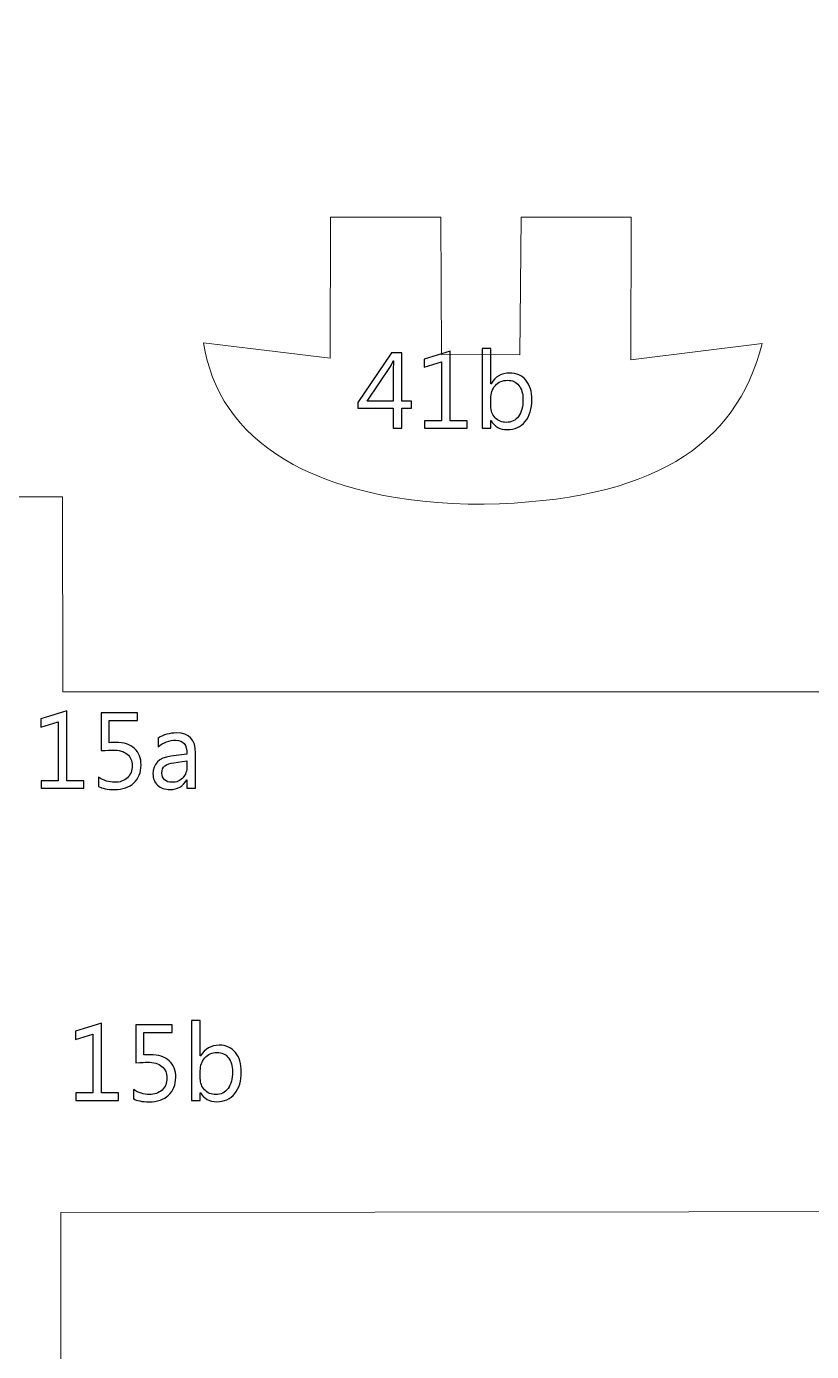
# Model space of a CAD drawing. Header units: centimetres. Extents: x -370 to 378, y -504 to 433.
# Drawn here: x 1.7 to 60.4, y 211 to 310 of the extents above; entities that cross this region are included whole.
import ezdxf

# ---------------------------------------------------------------- set-up
doc = ezdxf.new("R2010")
doc.units = ezdxf.units.CM
doc.header["$MEASUREMENT"] = 0
doc.layers.add('Camada 1', color=7, linetype='Continuous')
doc.layers.add('Camada 2', color=20, linetype='Continuous')

msp = doc.modelspace()

# ---------------------------------------------------------------- linework, layer by layer
at = {"layer": 'Camada 1', "lineweight": 9}
for points, knots in [([(216.721, 265.254), (216.721, 265.254), (230.116, 265.318), (230.116, 265.318), (230.116, 265.318), (230.116, 265.318), (230.103, 244.768), (230.103, 244.768), (230.103, 244.768), (230.103, 244.768), (236.36, 244.767), (236.36, 244.767), (236.36, 244.767), (236.36, 244.767), (236.371, 265.182), (236.371, 265.182), (236.371, 265.182), (236.371, 265.182), (256.209, 265.182), (256.209, 265.182), (256.209, 265.182), (256.209, 265.182), (256.209, 244.767), (256.209, 244.767), (256.209, 244.767), (256.209, 244.767), (262.443, 244.768), (262.443, 244.768), (262.443, 244.768), (262.443, 244.768), (262.445, 265.213), (262.445, 265.213), (262.445, 265.213), (262.445, 265.213), (282.346, 265.204), (282.346, 265.204), (282.346, 265.204), (282.346, 265.204), (282.296, 244.775), (282.296, 244.775), (282.296, 244.775), (282.296, 244.775), (288.629, 244.768), (288.629, 244.768), (288.629, 244.768), (288.629, 244.768), (288.652, 265.258), (288.652, 265.258), (288.652, 265.258), (288.652, 265.258), (308.479, 265.277), (308.479, 265.277), (308.479, 265.277), (308.479, 265.277), (308.479, 244.77), (308.479, 244.77), (308.479, 244.77), (308.479, 244.77), (314.689, 244.774), (314.689, 244.774), (314.689, 244.774), (314.689, 244.774), (314.79, 265.253), (314.79, 265.253), (314.79, 265.253), (314.79, 265.253), (334.828, 265.214), (334.828, 265.214), (334.828, 265.214), (334.828, 265.214), (334.892, 244.769), (334.892, 244.769), (334.892, 244.769), (334.892, 244.769), (341.063, 244.77), (341.063, 244.77), (341.063, 244.77), (341.063, 244.77), (341.094, 265.214), (341.094, 265.214), (341.094, 265.214), (341.094, 265.214), (366.922, 265.225), (366.922, 265.225), (366.922, 265.225), (366.922, 265.225), (366.966, 256.867), (366.966, 256.867), (366.966, 256.867), (366.966, 256.867), (360.754, 256.873), (360.754, 256.873), (360.754, 256.873), (360.754, 256.873), (360.754, 232.292), (360.754, 232.292), (360.754, 232.292), (360.754, 232.292), (366.964, 232.296), (366.964, 232.296), (366.964, 232.296), (366.964, 232.296), (366.963, 224.01), (366.963, 224.01), (366.963, 224.01), (366.963, 224.01), (210.199, 224.007), (210.199, 224.007), (210.199, 224.007), (210.199, 224.007), (210.193, 236.573), (210.193, 236.573), (210.193, 236.573), (210.193, 236.573), (189.145, 236.573), (189.145, 236.573), (189.145, 236.573), (185.916, 236.501), (184.439, 233.061), (184.413, 226.826), (184.413, 226.826), (184.673, 216.628), (178.684, 212.355), (173.821, 212.903), (173.821, 212.903), (173.821, 212.903), (176.697, 236.149), (176.697, 236.149), (176.697, 236.149), (176.697, 236.149), (170.539, 236.789), (170.539, 236.789), (170.539, 236.789), (170.539, 236.789), (168.49, 221.602), (168.49, 221.602), (168.49, 221.602), (168.49, 221.602), (4.291, 221.42), (4.291, 221.42), (4.291, 221.42), (4.291, 221.42), (4.288, 209.376), (4.288, 209.376), (4.288, 209.376), (4.288, 209.376), (-1.971, 209.374), (-1.971, 209.374), (-1.971, 209.374), (-1.971, 209.374), (-2.239, 168.069), (-2.239, 168.069), (-2.239, 168.069), (-2.239, 168.069), (-66.592, 160.863), (-66.592, 160.863), (-66.592, 160.863), (-66.592, 160.863), (-120.101, 160.892), (-120.101, 160.892), (-120.101, 160.892), (-122.907, 159.848), (-124.083, 157.497), (-123.291, 153.568), (-123.291, 153.568), (-123.291, 153.568), (-121.417, 147.705), (-121.417, 147.705), (-121.417, 147.705), (-119.664, 142.218), (-119.162, 139.073), (-123.559, 137.253), (-123.559, 137.253), (-123.559, 137.253), (-131.456, 134.303), (-131.456, 134.303), (-131.456, 134.303), (-142.328, 129.369), (-143.928, 118.845), (-139.185, 104.494), (-139.185, 104.494), (-136.723, 96.587), (-139.695, 91.079), (-144.309, 92.767), (-144.309, 92.767), (-144.309, 92.767), (-196.019, 110.18), (-196.019, 110.18), (-196.019, 110.18), (-194.826, 114.677), (-193.391, 119.174), (-191.716, 123.67), (-191.716, 123.67), (-191.716, 123.67), (-176.995, 117.362), (-176.995, 117.362), (-176.995, 117.362), (-176.995, 117.362), (-174.937, 123.295), (-174.937, 123.295), (-174.937, 123.295), (-174.937, 123.295), (-189.72, 129.603), (-189.72, 129.603), (-189.72, 129.603), (-187.47, 134.471), (-185.1, 139.218), (-182.609, 143.842), (-182.609, 143.842), (-182.609, 143.842), (-167.889, 135.786), (-167.889, 135.786), (-167.889, 135.786), (-167.889, 135.786), (-164.645, 141.095), (-164.645, 141.095), (-164.645, 141.095), (-164.645, 141.095), (-179.178, 149.214), (-179.178, 149.214), (-179.178, 149.214), (-176.797, 153.396), (-174.316, 157.382), (-171.694, 161.08), (-171.694, 161.08), (-171.694, 161.08), (-158.221, 152.024), (-158.221, 152.024), (-158.221, 152.024), (-158.221, 152.024), (-154.852, 157.145), (-154.852, 157.145), (-154.852, 157.145), (-154.852, 157.145), (-168.138, 166.201), (-168.138, 166.201), (-168.138, 166.201), (-165.271, 169.951), (-162.563, 173.777), (-160.029, 177.692), (-160.029, 177.692), (-160.029, 177.692), (-146.12, 169.011), (-146.12, 169.011), (-146.12, 169.011), (-146.12, 169.011), (-143.438, 174.444), (-143.438, 174.444), (-143.438, 174.444), (-143.438, 174.444), (-157.035, 183.25), (-157.035, 183.25), (-157.035, 183.25), (-151.695, 195.771), (-155.396, 206.053), (-170.299, 212.164), (-170.299, 212.164), (-196.331, 218.03), (-225.837, 215.086), (-252.767, 201.797), (-252.767, 201.797), (-272.125, 191.19), (-291.085, 177.8), (-311.371, 166), (-311.371, 166), (-321.658, 159.339), (-331.851, 153.367), (-342.736, 148.568), (-342.736, 148.568), (-346.86, 147.224), (-349.73, 146.708), (-351.28, 147.57), (-351.28, 147.57), (-360.973, 156.269), (-365.918, 177.156), (-365.135, 212.753), (-365.135, 212.753), (-363.041, 242.961), (-358.027, 262.687), (-349.489, 269.76), (-349.489, 269.76), (-341.694, 272.706), (-312.337, 273.158), (-268.236, 269.823), (-268.236, 269.823), (-238.219, 267.466), (-208.36, 264.64), (-178.599, 261.521), (-178.599, 261.521), (-161.15, 259.512), (-146.663, 274.84), (-133.661, 298.457), (-133.661, 298.457), (-137.932, 299.192), (-140.952, 302.511), (-141.329, 309.219), (-141.329, 309.219), (-141.246, 317.163), (-137.792, 321.124), (-131.21, 321.7), (-131.21, 321.7), (-128.465, 321.723), (-125.72, 321.692), (-122.976, 321.377), (-122.976, 321.377), (-119.251, 320.932), (-117.518, 322.574), (-117.641, 327.134), (-117.641, 327.134), (-117.641, 327.134), (-117.584, 336.153), (-117.584, 336.153), (-117.584, 336.153), (-117.584, 336.153), (-110.776, 336.152), (-110.776, 336.152), (-110.776, 336.152), (-110.776, 336.152), (-110.773, 349.137), (-110.773, 349.137), (-110.773, 349.137), (-110.773, 349.137), (-99.344, 349.13), (-99.344, 349.13), (-99.344, 349.13), (-99.344, 349.13), (-88.153, 362.878), (-88.153, 362.878), (-88.153, 362.878), (-88.153, 362.878), (-34.119, 362.869), (-34.119, 362.869), (-34.119, 362.869), (-34.119, 362.869), (-34.106, 340.512), (-34.106, 340.512), (-34.106, 340.512), (-34.106, 340.512), (-27.597, 340.514), (-27.597, 340.514), (-27.597, 340.514), (-27.597, 340.514), (-27.691, 325.715), (-27.691, 325.715), (-27.691, 325.715), (-27.873, 322.531), (-30.047, 321.13), (-33.358, 320.596), (-33.358, 320.596), (-33.358, 320.596), (-44.151, 320.594), (-44.151, 320.594), (-44.151, 320.594), (-44.151, 320.594), (-44.155, 311.191), (-44.155, 311.191), (-44.155, 311.191), (-44.155, 311.191), (-32.849, 311.191), (-32.849, 311.191), (-32.849, 311.191), (-18.571, 310.629), (-10.255, 308.442), (-6.272, 303.592), (-6.272, 303.592), (-3.714, 300.56), (-2.148, 297.196), (-2.032, 293.351), (-2.032, 293.351), (-2.032, 293.351), (-1.901, 274.856), (-1.901, 274.856), (-1.901, 274.856), (-1.901, 274.856), (4.408, 274.86), (4.408, 274.86), (4.408, 274.86), (4.408, 274.86), (4.426, 260.305), (4.426, 260.305), (4.426, 260.305), (4.426, 260.305), (175.044, 260.301), (175.044, 260.301), (175.044, 260.301), (175.044, 260.301), (175.017, 268.365), (175.017, 268.365), (175.017, 268.365), (179.182, 281.411), (183.274, 295.03), (187.51, 307.504), (187.51, 307.504), (189.372, 313.034), (192.544, 316.081), (197.008, 315.926), (197.008, 315.926), (202.874, 315.367), (206.189, 311.724), (207.985, 306.102), (207.985, 306.102), (211.365, 293.082), (213.787, 278.849), (216.721, 265.254)], [0, 0, 0, 0, 0.009804, 0.009804, 0.009804, 0.009804, 0.019608, 0.019608, 0.019608, 0.019608, 0.029412, 0.029412, 0.029412, 0.029412, 0.039216, 0.039216, 0.039216, 0.039216, 0.04902, 0.04902, 0.04902, 0.04902, 0.058824, 0.058824, 0.058824, 0.058824, 0.068627, 0.068627, 0.068627, 0.068627, 0.078431, 0.078431, 0.078431, 0.078431, 0.088235, 0.088235, 0.088235, 0.088235, 0.098039, 0.098039, 0.098039, 0.098039, 0.107843, 0.107843, 0.107843, 0.107843, 0.117647, 0.117647, 0.117647, 0.117647, 0.127451, 0.127451, 0.127451, 0.127451, 0.137255, 0.137255, 0.137255, 0.137255, 0.147059, 0.147059, 0.147059, 0.147059, 0.156863, 0.156863, 0.156863, 0.156863, 0.166667, 0.166667, 0.166667, 0.166667, 0.176471, 0.176471, 0.176471, 0.176471, 0.186275, 0.186275, 0.186275, 0.186275, 0.196078, 0.196078, 0.196078, 0.196078, 0.205882, 0.205882, 0.205882, 0.205882, 0.215686, 0.215686, 0.215686, 0.215686, 0.22549, 0.22549, 0.22549, 0.22549, 0.235294, 0.235294, 0.235294, 0.235294, 0.245098, 0.245098, 0.245098, 0.245098, 0.254902, 0.254902, 0.254902, 0.254902, 0.264706, 0.264706, 0.264706, 0.264706, 0.27451, 0.27451, 0.27451, 0.27451, 0.284314, 0.284314, 0.284314, 0.284314, 0.294118, 0.294118, 0.294118, 0.294118, 0.303922, 0.303922, 0.303922, 0.303922, 0.313725, 0.313725, 0.313725, 0.313726, 0.323529, 0.323529, 0.323529, 0.323529, 0.333333, 0.333333, 0.333333, 0.333333, 0.343137, 0.343137, 0.343137, 0.343137, 0.352941, 0.352941, 0.352941, 0.352941, 0.362745, 0.362745, 0.362745, 0.362745, 0.372549, 0.372549, 0.372549, 0.372549, 0.382353, 0.382353, 0.382353, 0.382353, 0.392157, 0.392157, 0.392157, 0.392157, 0.401961, 0.401961, 0.401961, 0.401961, 0.411765, 0.411765, 0.411765, 0.411765, 0.421569, 0.421569, 0.421569, 0.421569, 0.431373, 0.431373, 0.431373, 0.431373, 0.441176, 0.441176, 0.441176, 0.441176, 0.45098, 0.45098, 0.45098, 0.45098, 0.460784, 0.460784, 0.460784, 0.460784, 0.470588, 0.470588, 0.470588, 0.470588, 0.480392, 0.480392, 0.480392, 0.480392, 0.490196, 0.490196, 0.490196, 0.490196, 0.5, 0.5, 0.5, 0.5, 0.509804, 0.509804, 0.509804, 0.509804, 0.519608, 0.519608, 0.519608, 0.519608, 0.529412, 0.529412, 0.529412, 0.529412, 0.539216, 0.539216, 0.539216, 0.539216, 0.54902, 0.54902, 0.54902, 0.54902, 0.558824, 0.558824, 0.558824, 0.558824, 0.568627, 0.568627, 0.568627, 0.568627, 0.578431, 0.578431, 0.578431, 0.578431, 0.588235, 0.588235, 0.588235, 0.588235, 0.598039, 0.598039, 0.598039, 0.598039, 0.607843, 0.607843, 0.607843, 0.607843, 0.617647, 0.617647, 0.617647, 0.617647, 0.627451, 0.627451, 0.627451, 0.627451, 0.637255, 0.637255, 0.637255, 0.637255, 0.647059, 0.647059, 0.647059, 0.647059, 0.656863, 0.656863, 0.656863, 0.656863, 0.666667, 0.666667, 0.666667, 0.666667, 0.676471, 0.676471, 0.676471, 0.676471, 0.686275, 0.686275, 0.686275, 0.686275, 0.696078, 0.696078, 0.696078, 0.696078, 0.705882, 0.705882, 0.705882, 0.705882, 0.715686, 0.715686, 0.715686, 0.715686, 0.72549, 0.72549, 0.72549, 0.72549, 0.735294, 0.735294, 0.735294, 0.735294, 0.745098, 0.745098, 0.745098, 0.745098, 0.754902, 0.754902, 0.754902, 0.754902, 0.764706, 0.764706, 0.764706, 0.764706, 0.77451, 0.77451, 0.77451, 0.77451, 0.784314, 0.784314, 0.784314, 0.784314, 0.794118, 0.794118, 0.794118, 0.794118, 0.803922, 0.803922, 0.803922, 0.803922, 0.813725, 0.813725, 0.813725, 0.813726, 0.823529, 0.823529, 0.823529, 0.823529, 0.833333, 0.833333, 0.833333, 0.833333, 0.843137, 0.843137, 0.843137, 0.843137, 0.852941, 0.852941, 0.852941, 0.852941, 0.862745, 0.862745, 0.862745, 0.862745, 0.872549, 0.872549, 0.872549, 0.872549, 0.882353, 0.882353, 0.882353, 0.882353, 0.892157, 0.892157, 0.892157, 0.892157, 0.901961, 0.901961, 0.901961, 0.901961, 0.911765, 0.911765, 0.911765, 0.911765, 0.921569, 0.921569, 0.921569, 0.921569, 0.931373, 0.931373, 0.931373, 0.931373, 0.941176, 0.941176, 0.941176, 0.941176, 0.95098, 0.95098, 0.95098, 0.95098, 0.960784, 0.960784, 0.960784, 0.960784, 0.970588, 0.970588, 0.970588, 0.970588, 0.980392, 0.980392, 0.980392, 0.980392, 1, 1, 1, 1]), ([(24.426, 295.75), (24.426, 295.75), (32.679, 295.754), (32.679, 295.754), (32.679, 295.754), (32.679, 295.754), (32.722, 285.488), (32.722, 285.488), (32.722, 285.488), (32.722, 285.488), (38.571, 285.479), (38.571, 285.479), (38.571, 285.479), (38.571, 285.479), (38.677, 295.75), (38.677, 295.75), (38.677, 295.75), (38.677, 295.75), (46.874, 295.753), (46.874, 295.753), (46.874, 295.753), (46.874, 295.753), (46.854, 285.09), (46.854, 285.09), (46.854, 285.09), (46.854, 285.09), (56.661, 286.31), (56.661, 286.31), (56.661, 286.31), (54.743, 278.6), (48.318, 274.553), (35.897, 274.312), (35.897, 274.312), (22.982, 274.351), (16.01, 279.201), (14.952, 286.365), (14.952, 286.365), (14.952, 286.365), (24.41, 285.231), (24.41, 285.231), (24.41, 285.231), (24.41, 285.231), (24.426, 295.75), (24.426, 295.75)], [0, 0, 0, 0, 0.083333, 0.083333, 0.083333, 0.083333, 0.166667, 0.166667, 0.166667, 0.166667, 0.25, 0.25, 0.25, 0.25, 0.333333, 0.333333, 0.333333, 0.333333, 0.416667, 0.416667, 0.416667, 0.416667, 0.5, 0.5, 0.5, 0.5, 0.583333, 0.583333, 0.583333, 0.583333, 0.666667, 0.666667, 0.666667, 0.666667, 0.75, 0.75, 0.75, 0.75, 0.833333, 0.833333, 0.833333, 0.833333, 1, 1, 1, 1])]:
    msp.add_open_spline(points, degree=3, knots=knots, dxfattribs=at)
at = {"layer": 'Camada 2'}
for points, knots in [([(30.483, 281.482), (30.483, 281.482), (29.757, 281.482), (29.757, 281.482), (29.757, 281.482), (29.757, 281.482), (29.757, 279.982), (29.757, 279.982), (29.757, 279.982), (29.757, 279.982), (29.12, 279.982), (29.12, 279.982), (29.12, 279.982), (29.12, 279.982), (29.12, 281.482), (29.12, 281.482), (29.12, 281.482), (29.12, 281.482), (26.466, 281.482), (26.466, 281.482), (26.466, 281.482), (26.466, 281.482), (26.466, 281.904), (26.466, 281.904), (26.466, 281.904), (26.466, 281.904), (28.978, 285.627), (28.978, 285.627), (28.978, 285.627), (28.978, 285.627), (29.757, 285.627), (29.757, 285.627), (29.757, 285.627), (29.757, 285.627), (29.757, 282.006), (29.757, 282.006), (29.757, 282.006), (29.757, 282.006), (30.483, 282.006), (30.483, 282.006), (30.483, 282.006), (30.483, 282.006), (30.483, 281.482), (30.483, 281.482)], [0, 0, 0, 0, 0.083333, 0.083333, 0.083333, 0.083333, 0.166667, 0.166667, 0.166667, 0.166667, 0.25, 0.25, 0.25, 0.25, 0.333333, 0.333333, 0.333333, 0.333333, 0.416667, 0.416667, 0.416667, 0.416667, 0.5, 0.5, 0.5, 0.5, 0.583333, 0.583333, 0.583333, 0.583333, 0.666667, 0.666667, 0.666667, 0.666667, 0.75, 0.75, 0.75, 0.75, 0.833333, 0.833333, 0.833333, 0.833333, 1, 1, 1, 1]), ([(29.12, 282.006), (29.12, 282.006), (29.12, 284.445), (29.12, 284.445), (29.12, 284.445), (29.12, 284.619), (29.125, 284.814), (29.136, 285.029), (29.136, 285.029), (29.136, 285.029), (29.12, 285.029), (29.12, 285.029), (29.12, 285.029), (29.083, 284.933), (29.011, 284.789), (28.903, 284.596), (28.903, 284.596), (28.903, 284.596), (27.167, 282.006), (27.167, 282.006), (27.167, 282.006), (27.167, 282.006), (29.12, 282.006), (29.12, 282.006)], [0, 0, 0, 0, 0.142857, 0.142857, 0.142857, 0.142857, 0.285714, 0.285714, 0.285714, 0.285714, 0.428571, 0.428571, 0.428571, 0.428571, 0.571429, 0.571429, 0.571429, 0.571429, 0.714286, 0.714286, 0.714286, 0.714286, 1, 1, 1, 1]), ([(34.644, 279.982), (34.644, 279.982), (31.45, 279.982), (31.45, 279.982), (31.45, 279.982), (31.45, 279.982), (31.45, 280.546), (31.45, 280.546), (31.45, 280.546), (31.45, 280.546), (32.724, 280.546), (32.724, 280.546), (32.724, 280.546), (32.724, 280.546), (32.724, 284.936), (32.724, 284.936), (32.724, 284.936), (32.724, 284.936), (31.418, 284.546), (31.418, 284.546), (31.418, 284.546), (31.418, 284.546), (31.418, 285.159), (31.418, 285.159), (31.418, 285.159), (31.418, 285.159), (33.37, 285.756), (33.37, 285.756), (33.37, 285.756), (33.37, 285.756), (33.37, 280.546), (33.37, 280.546), (33.37, 280.546), (33.37, 280.546), (34.644, 280.546), (34.644, 280.546), (34.644, 280.546), (34.644, 280.546), (34.644, 279.982), (34.644, 279.982)], [0, 0, 0, 0, 0.090909, 0.090909, 0.090909, 0.090909, 0.181818, 0.181818, 0.181818, 0.181818, 0.272727, 0.272727, 0.272727, 0.272727, 0.363636, 0.363636, 0.363636, 0.363636, 0.454545, 0.454545, 0.454545, 0.454545, 0.545455, 0.545455, 0.545455, 0.545455, 0.636364, 0.636364, 0.636364, 0.636364, 0.727273, 0.727273, 0.727273, 0.727273, 0.818182, 0.818182, 0.818182, 0.818182, 1, 1, 1, 1]), ([(36.418, 280.56), (36.418, 280.56), (36.402, 280.56), (36.402, 280.56), (36.402, 280.56), (36.402, 280.56), (36.402, 279.982), (36.402, 279.982), (36.402, 279.982), (36.402, 279.982), (35.757, 279.982), (35.757, 279.982), (35.757, 279.982), (35.757, 279.982), (35.757, 285.949), (35.757, 285.949), (35.757, 285.949), (35.757, 285.949), (36.402, 285.949), (36.402, 285.949), (36.402, 285.949), (36.402, 285.949), (36.402, 283.31), (36.402, 283.31), (36.402, 283.31), (36.402, 283.31), (36.418, 283.31), (36.418, 283.31), (36.418, 283.31), (36.735, 283.843), (37.2, 284.111), (37.812, 284.111), (37.812, 284.111), (38.33, 284.111), (38.734, 283.931), (39.027, 283.569), (39.027, 283.569), (39.32, 283.208), (39.467, 282.724), (39.467, 282.116), (39.467, 282.116), (39.467, 281.441), (39.303, 280.9), (38.975, 280.494), (38.975, 280.494), (38.645, 280.088), (38.196, 279.885), (37.626, 279.885), (37.626, 279.885), (37.094, 279.885), (36.691, 280.109), (36.418, 280.56)], [0, 0, 0, 0, 0.071429, 0.071429, 0.071429, 0.071429, 0.142857, 0.142857, 0.142857, 0.142857, 0.214286, 0.214286, 0.214286, 0.214286, 0.285714, 0.285714, 0.285714, 0.285714, 0.357143, 0.357143, 0.357143, 0.357143, 0.428571, 0.428571, 0.428571, 0.428571, 0.5, 0.5, 0.5, 0.5, 0.571429, 0.571429, 0.571429, 0.571429, 0.642857, 0.642857, 0.642857, 0.642857, 0.714286, 0.714286, 0.714286, 0.714286, 0.785714, 0.785714, 0.785714, 0.785714, 0.857143, 0.857143, 0.857143, 0.857143, 1, 1, 1, 1]), ([(36.402, 282.191), (36.402, 282.191), (36.402, 281.627), (36.402, 281.627), (36.402, 281.627), (36.402, 281.292), (36.511, 281.009), (36.727, 280.775), (36.727, 280.775), (36.944, 280.542), (37.219, 280.425), (37.553, 280.425), (37.553, 280.425), (37.944, 280.425), (38.25, 280.576), (38.472, 280.875), (38.472, 280.875), (38.694, 281.176), (38.805, 281.593), (38.805, 282.128), (38.805, 282.128), (38.805, 282.579), (38.702, 282.932), (38.493, 283.187), (38.493, 283.187), (38.286, 283.443), (38.006, 283.57), (37.651, 283.57), (37.651, 283.57), (37.276, 283.57), (36.973, 283.44), (36.745, 283.178), (36.745, 283.178), (36.516, 282.916), (36.402, 282.587), (36.402, 282.191)], [0, 0, 0, 0, 0.1, 0.1, 0.1, 0.1, 0.2, 0.2, 0.2, 0.2, 0.3, 0.3, 0.3, 0.3, 0.4, 0.4, 0.4, 0.4, 0.5, 0.5, 0.5, 0.5, 0.6, 0.6, 0.6, 0.6, 0.7, 0.7, 0.7, 0.7, 0.8, 0.8, 0.8, 0.8, 1, 1, 1, 1]), ([(6.008, 253.102), (6.008, 253.102), (2.815, 253.102), (2.815, 253.102), (2.815, 253.102), (2.815, 253.102), (2.815, 253.667), (2.815, 253.667), (2.815, 253.667), (2.815, 253.667), (4.089, 253.667), (4.089, 253.667), (4.089, 253.667), (4.089, 253.667), (4.089, 258.056), (4.089, 258.056), (4.089, 258.056), (4.089, 258.056), (2.782, 257.667), (2.782, 257.667), (2.782, 257.667), (2.782, 257.667), (2.782, 258.28), (2.782, 258.28), (2.782, 258.28), (2.782, 258.28), (4.734, 258.876), (4.734, 258.876), (4.734, 258.876), (4.734, 258.876), (4.734, 253.667), (4.734, 253.667), (4.734, 253.667), (4.734, 253.667), (6.008, 253.667), (6.008, 253.667), (6.008, 253.667), (6.008, 253.667), (6.008, 253.102), (6.008, 253.102)], [0, 0, 0, 0, 0.090909, 0.090909, 0.090909, 0.090909, 0.181818, 0.181818, 0.181818, 0.181818, 0.272727, 0.272727, 0.272727, 0.272727, 0.363636, 0.363636, 0.363636, 0.363636, 0.454545, 0.454545, 0.454545, 0.454545, 0.545455, 0.545455, 0.545455, 0.545455, 0.636364, 0.636364, 0.636364, 0.636364, 0.727273, 0.727273, 0.727273, 0.727273, 0.818182, 0.818182, 0.818182, 0.818182, 1, 1, 1, 1]), ([(7.113, 253.239), (7.113, 253.239), (7.113, 253.925), (7.113, 253.925), (7.113, 253.925), (7.499, 253.672), (7.891, 253.546), (8.291, 253.546), (8.291, 253.546), (8.69, 253.546), (9.011, 253.659), (9.256, 253.884), (9.256, 253.884), (9.499, 254.109), (9.621, 254.409), (9.621, 254.781), (9.621, 254.781), (9.621, 255.151), (9.496, 255.44), (9.248, 255.646), (9.248, 255.646), (8.998, 255.854), (8.641, 255.957), (8.176, 255.957), (8.176, 255.957), (8.019, 255.957), (7.723, 255.941), (7.291, 255.91), (7.291, 255.91), (7.291, 255.91), (7.291, 258.747), (7.291, 258.747), (7.291, 258.747), (7.291, 258.747), (10.024, 258.747), (10.024, 258.747), (10.024, 258.747), (10.024, 258.747), (10.024, 258.167), (10.024, 258.167), (10.024, 258.167), (10.024, 258.167), (7.903, 258.167), (7.903, 258.167), (7.903, 258.167), (7.903, 258.167), (7.903, 256.505), (7.903, 256.505), (7.903, 256.505), (8.077, 256.516), (8.237, 256.522), (8.385, 256.522), (8.385, 256.522), (8.988, 256.522), (9.456, 256.37), (9.787, 256.067), (9.787, 256.067), (10.117, 255.765), (10.283, 255.349), (10.283, 254.823), (10.283, 254.823), (10.283, 254.277), (10.105, 253.837), (9.749, 253.505), (9.749, 253.505), (9.393, 253.172), (8.904, 253.005), (8.284, 253.005), (8.284, 253.005), (7.761, 253.005), (7.371, 253.083), (7.113, 253.239)], [0, 0, 0, 0, 0.052632, 0.052632, 0.052632, 0.052632, 0.105263, 0.105263, 0.105263, 0.105263, 0.157895, 0.157895, 0.157895, 0.157895, 0.210526, 0.210526, 0.210526, 0.210526, 0.263158, 0.263158, 0.263158, 0.263158, 0.315789, 0.315789, 0.315789, 0.315789, 0.368421, 0.368421, 0.368421, 0.368421, 0.421053, 0.421053, 0.421053, 0.421053, 0.473684, 0.473684, 0.473684, 0.473684, 0.526316, 0.526316, 0.526316, 0.526316, 0.578947, 0.578947, 0.578947, 0.578947, 0.631579, 0.631579, 0.631579, 0.631579, 0.684211, 0.684211, 0.684211, 0.684211, 0.736842, 0.736842, 0.736842, 0.736842, 0.789474, 0.789474, 0.789474, 0.789474, 0.842105, 0.842105, 0.842105, 0.842105, 0.894737, 0.894737, 0.894737, 0.894737, 1, 1, 1, 1]), ([(14.355, 253.102), (14.355, 253.102), (13.71, 253.102), (13.71, 253.102), (13.71, 253.102), (13.71, 253.102), (13.71, 253.732), (13.71, 253.732), (13.71, 253.732), (13.71, 253.732), (13.694, 253.732), (13.694, 253.732), (13.694, 253.732), (13.413, 253.247), (13, 253.005), (12.453, 253.005), (12.453, 253.005), (12.051, 253.005), (11.737, 253.111), (11.51, 253.325), (11.51, 253.325), (11.283, 253.538), (11.17, 253.82), (11.17, 254.172), (11.17, 254.172), (11.17, 254.926), (11.613, 255.366), (12.5, 255.489), (12.5, 255.489), (12.5, 255.489), (13.71, 255.659), (13.71, 255.659), (13.71, 255.659), (13.71, 256.347), (13.433, 256.691), (12.88, 256.691), (12.88, 256.691), (12.394, 256.691), (11.956, 256.524), (11.565, 256.191), (11.565, 256.191), (11.565, 256.191), (11.565, 256.852), (11.565, 256.852), (11.565, 256.852), (11.961, 257.105), (12.417, 257.231), (12.935, 257.231), (12.935, 257.231), (13.882, 257.231), (14.355, 256.73), (14.355, 255.726), (14.355, 255.726), (14.355, 255.726), (14.355, 253.102), (14.355, 253.102)], [0, 0, 0, 0, 0.066667, 0.066667, 0.066667, 0.066667, 0.133333, 0.133333, 0.133333, 0.133333, 0.2, 0.2, 0.2, 0.2, 0.266667, 0.266667, 0.266667, 0.266667, 0.333333, 0.333333, 0.333333, 0.333333, 0.4, 0.4, 0.4, 0.4, 0.466667, 0.466667, 0.466667, 0.466667, 0.533333, 0.533333, 0.533333, 0.533333, 0.6, 0.6, 0.6, 0.6, 0.666667, 0.666667, 0.666667, 0.666667, 0.733333, 0.733333, 0.733333, 0.733333, 0.8, 0.8, 0.8, 0.8, 0.866667, 0.866667, 0.866667, 0.866667, 1, 1, 1, 1]), ([(13.71, 255.143), (13.71, 255.143), (12.737, 255.008), (12.737, 255.008), (12.737, 255.008), (12.437, 254.966), (12.211, 254.891), (12.06, 254.785), (12.06, 254.785), (11.908, 254.677), (11.831, 254.489), (11.831, 254.218), (11.831, 254.218), (11.831, 254.02), (11.901, 253.859), (12.042, 253.734), (12.042, 253.734), (12.182, 253.609), (12.37, 253.546), (12.603, 253.546), (12.603, 253.546), (12.924, 253.546), (13.189, 253.659), (13.397, 253.883), (13.397, 253.883), (13.605, 254.109), (13.71, 254.394), (13.71, 254.739), (13.71, 254.739), (13.71, 254.739), (13.71, 255.143), (13.71, 255.143)], [0, 0, 0, 0, 0.111111, 0.111111, 0.111111, 0.111111, 0.222222, 0.222222, 0.222222, 0.222222, 0.333333, 0.333333, 0.333333, 0.333333, 0.444444, 0.444444, 0.444444, 0.444444, 0.555556, 0.555556, 0.555556, 0.555556, 0.666667, 0.666667, 0.666667, 0.666667, 0.777778, 0.777778, 0.777778, 0.777778, 1, 1, 1, 1]), ([(8.599, 229.785), (8.599, 229.785), (5.406, 229.785), (5.406, 229.785), (5.406, 229.785), (5.406, 229.785), (5.406, 230.349), (5.406, 230.349), (5.406, 230.349), (5.406, 230.349), (6.68, 230.349), (6.68, 230.349), (6.68, 230.349), (6.68, 230.349), (6.68, 234.739), (6.68, 234.739), (6.68, 234.739), (6.68, 234.739), (5.373, 234.349), (5.373, 234.349), (5.373, 234.349), (5.373, 234.349), (5.373, 234.962), (5.373, 234.962), (5.373, 234.962), (5.373, 234.962), (7.325, 235.559), (7.325, 235.559), (7.325, 235.559), (7.325, 235.559), (7.325, 230.349), (7.325, 230.349), (7.325, 230.349), (7.325, 230.349), (8.599, 230.349), (8.599, 230.349), (8.599, 230.349), (8.599, 230.349), (8.599, 229.785), (8.599, 229.785)], [0, 0, 0, 0, 0.090909, 0.090909, 0.090909, 0.090909, 0.181818, 0.181818, 0.181818, 0.181818, 0.272727, 0.272727, 0.272727, 0.272727, 0.363636, 0.363636, 0.363636, 0.363636, 0.454545, 0.454545, 0.454545, 0.454545, 0.545455, 0.545455, 0.545455, 0.545455, 0.636364, 0.636364, 0.636364, 0.636364, 0.727273, 0.727273, 0.727273, 0.727273, 0.818182, 0.818182, 0.818182, 0.818182, 1, 1, 1, 1]), ([(14.72, 230.363), (14.72, 230.363), (14.704, 230.363), (14.704, 230.363), (14.704, 230.363), (14.704, 230.363), (14.704, 229.785), (14.704, 229.785), (14.704, 229.785), (14.704, 229.785), (14.059, 229.785), (14.059, 229.785), (14.059, 229.785), (14.059, 229.785), (14.059, 235.753), (14.059, 235.753), (14.059, 235.753), (14.059, 235.753), (14.704, 235.753), (14.704, 235.753), (14.704, 235.753), (14.704, 235.753), (14.704, 233.113), (14.704, 233.113), (14.704, 233.113), (14.704, 233.113), (14.72, 233.113), (14.72, 233.113), (14.72, 233.113), (15.037, 233.647), (15.503, 233.914), (16.114, 233.914), (16.114, 233.914), (16.632, 233.914), (17.036, 233.734), (17.329, 233.372), (17.329, 233.372), (17.622, 233.011), (17.769, 232.527), (17.769, 231.919), (17.769, 231.919), (17.769, 231.245), (17.605, 230.703), (17.277, 230.297), (17.277, 230.297), (16.947, 229.891), (16.498, 229.688), (15.928, 229.688), (15.928, 229.688), (15.396, 229.688), (14.993, 229.913), (14.72, 230.363)], [0, 0, 0, 0, 0.071429, 0.071429, 0.071429, 0.071429, 0.142857, 0.142857, 0.142857, 0.142857, 0.214286, 0.214286, 0.214286, 0.214286, 0.285714, 0.285714, 0.285714, 0.285714, 0.357143, 0.357143, 0.357143, 0.357143, 0.428571, 0.428571, 0.428571, 0.428571, 0.5, 0.5, 0.5, 0.5, 0.571429, 0.571429, 0.571429, 0.571429, 0.642857, 0.642857, 0.642857, 0.642857, 0.714286, 0.714286, 0.714286, 0.714286, 0.785714, 0.785714, 0.785714, 0.785714, 0.857143, 0.857143, 0.857143, 0.857143, 1, 1, 1, 1]), ([(9.704, 229.922), (9.704, 229.922), (9.704, 230.607), (9.704, 230.607), (9.704, 230.607), (10.09, 230.355), (10.482, 230.228), (10.881, 230.228), (10.881, 230.228), (11.281, 230.228), (11.602, 230.341), (11.846, 230.567), (11.846, 230.567), (12.09, 230.792), (12.212, 231.091), (12.212, 231.464), (12.212, 231.464), (12.212, 231.833), (12.087, 232.122), (11.838, 232.329), (11.838, 232.329), (11.588, 232.536), (11.232, 232.64), (10.767, 232.64), (10.767, 232.64), (10.61, 232.64), (10.314, 232.624), (9.881, 232.593), (9.881, 232.593), (9.881, 232.593), (9.881, 235.43), (9.881, 235.43), (9.881, 235.43), (9.881, 235.43), (12.615, 235.43), (12.615, 235.43), (12.615, 235.43), (12.615, 235.43), (12.615, 234.85), (12.615, 234.85), (12.615, 234.85), (12.615, 234.85), (10.494, 234.85), (10.494, 234.85), (10.494, 234.85), (10.494, 234.85), (10.494, 233.188), (10.494, 233.188), (10.494, 233.188), (10.668, 233.199), (10.828, 233.204), (10.975, 233.204), (10.975, 233.204), (11.579, 233.204), (12.047, 233.052), (12.377, 232.75), (12.377, 232.75), (12.708, 232.448), (12.873, 232.032), (12.873, 231.505), (12.873, 231.505), (12.873, 230.96), (12.696, 230.52), (12.34, 230.188), (12.34, 230.188), (11.984, 229.855), (11.494, 229.688), (10.875, 229.688), (10.875, 229.688), (10.352, 229.688), (9.962, 229.766), (9.704, 229.922)], [0, 0, 0, 0, 0.052632, 0.052632, 0.052632, 0.052632, 0.105263, 0.105263, 0.105263, 0.105263, 0.157895, 0.157895, 0.157895, 0.157895, 0.210526, 0.210526, 0.210526, 0.210526, 0.263158, 0.263158, 0.263158, 0.263158, 0.315789, 0.315789, 0.315789, 0.315789, 0.368421, 0.368421, 0.368421, 0.368421, 0.421053, 0.421053, 0.421053, 0.421053, 0.473684, 0.473684, 0.473684, 0.473684, 0.526316, 0.526316, 0.526316, 0.526316, 0.578947, 0.578947, 0.578947, 0.578947, 0.631579, 0.631579, 0.631579, 0.631579, 0.684211, 0.684211, 0.684211, 0.684211, 0.736842, 0.736842, 0.736842, 0.736842, 0.789474, 0.789474, 0.789474, 0.789474, 0.842105, 0.842105, 0.842105, 0.842105, 0.894737, 0.894737, 0.894737, 0.894737, 1, 1, 1, 1]), ([(14.704, 231.995), (14.704, 231.995), (14.704, 231.43), (14.704, 231.43), (14.704, 231.43), (14.704, 231.095), (14.813, 230.812), (15.029, 230.578), (15.029, 230.578), (15.246, 230.345), (15.521, 230.228), (15.855, 230.228), (15.855, 230.228), (16.246, 230.228), (16.552, 230.379), (16.774, 230.679), (16.774, 230.679), (16.996, 230.98), (17.107, 231.397), (17.107, 231.931), (17.107, 231.931), (17.107, 232.382), (17.004, 232.735), (16.795, 232.991), (16.795, 232.991), (16.589, 233.246), (16.308, 233.374), (15.953, 233.374), (15.953, 233.374), (15.578, 233.374), (15.275, 233.243), (15.047, 232.981), (15.047, 232.981), (14.818, 232.719), (14.704, 232.39), (14.704, 231.995)], [0, 0, 0, 0, 0.1, 0.1, 0.1, 0.1, 0.2, 0.2, 0.2, 0.2, 0.3, 0.3, 0.3, 0.3, 0.4, 0.4, 0.4, 0.4, 0.5, 0.5, 0.5, 0.5, 0.6, 0.6, 0.6, 0.6, 0.7, 0.7, 0.7, 0.7, 0.8, 0.8, 0.8, 0.8, 1, 1, 1, 1])]:
    msp.add_open_spline(points, degree=3, knots=knots, dxfattribs=at)
at = {"layer": 'Camada 2', "lineweight": 9}
for points, knots in [([(30.483, 281.482), (30.483, 281.482), (29.757, 281.482), (29.757, 281.482), (29.757, 281.482), (29.757, 281.482), (29.757, 279.982), (29.757, 279.982), (29.757, 279.982), (29.757, 279.982), (29.12, 279.982), (29.12, 279.982), (29.12, 279.982), (29.12, 279.982), (29.12, 281.482), (29.12, 281.482), (29.12, 281.482), (29.12, 281.482), (26.466, 281.482), (26.466, 281.482), (26.466, 281.482), (26.466, 281.482), (26.466, 281.904), (26.466, 281.904), (26.466, 281.904), (26.466, 281.904), (28.978, 285.627), (28.978, 285.627), (28.978, 285.627), (28.978, 285.627), (29.757, 285.627), (29.757, 285.627), (29.757, 285.627), (29.757, 285.627), (29.757, 282.006), (29.757, 282.006), (29.757, 282.006), (29.757, 282.006), (30.483, 282.006), (30.483, 282.006), (30.483, 282.006), (30.483, 282.006), (30.483, 281.482), (30.483, 281.482)], [0, 0, 0, 0, 0.083333, 0.083333, 0.083333, 0.083333, 0.166667, 0.166667, 0.166667, 0.166667, 0.25, 0.25, 0.25, 0.25, 0.333333, 0.333333, 0.333333, 0.333333, 0.416667, 0.416667, 0.416667, 0.416667, 0.5, 0.5, 0.5, 0.5, 0.583333, 0.583333, 0.583333, 0.583333, 0.666667, 0.666667, 0.666667, 0.666667, 0.75, 0.75, 0.75, 0.75, 0.833333, 0.833333, 0.833333, 0.833333, 1, 1, 1, 1]), ([(29.12, 282.006), (29.12, 282.006), (29.12, 284.445), (29.12, 284.445), (29.12, 284.445), (29.12, 284.619), (29.125, 284.814), (29.136, 285.029), (29.136, 285.029), (29.136, 285.029), (29.12, 285.029), (29.12, 285.029), (29.12, 285.029), (29.083, 284.933), (29.011, 284.789), (28.903, 284.596), (28.903, 284.596), (28.903, 284.596), (27.167, 282.006), (27.167, 282.006), (27.167, 282.006), (27.167, 282.006), (29.12, 282.006), (29.12, 282.006)], [0, 0, 0, 0, 0.142857, 0.142857, 0.142857, 0.142857, 0.285714, 0.285714, 0.285714, 0.285714, 0.428571, 0.428571, 0.428571, 0.428571, 0.571429, 0.571429, 0.571429, 0.571429, 0.714286, 0.714286, 0.714286, 0.714286, 1, 1, 1, 1]), ([(34.644, 279.982), (34.644, 279.982), (31.45, 279.982), (31.45, 279.982), (31.45, 279.982), (31.45, 279.982), (31.45, 280.546), (31.45, 280.546), (31.45, 280.546), (31.45, 280.546), (32.724, 280.546), (32.724, 280.546), (32.724, 280.546), (32.724, 280.546), (32.724, 284.936), (32.724, 284.936), (32.724, 284.936), (32.724, 284.936), (31.418, 284.546), (31.418, 284.546), (31.418, 284.546), (31.418, 284.546), (31.418, 285.159), (31.418, 285.159), (31.418, 285.159), (31.418, 285.159), (33.37, 285.756), (33.37, 285.756), (33.37, 285.756), (33.37, 285.756), (33.37, 280.546), (33.37, 280.546), (33.37, 280.546), (33.37, 280.546), (34.644, 280.546), (34.644, 280.546), (34.644, 280.546), (34.644, 280.546), (34.644, 279.982), (34.644, 279.982)], [0, 0, 0, 0, 0.090909, 0.090909, 0.090909, 0.090909, 0.181818, 0.181818, 0.181818, 0.181818, 0.272727, 0.272727, 0.272727, 0.272727, 0.363636, 0.363636, 0.363636, 0.363636, 0.454545, 0.454545, 0.454545, 0.454545, 0.545455, 0.545455, 0.545455, 0.545455, 0.636364, 0.636364, 0.636364, 0.636364, 0.727273, 0.727273, 0.727273, 0.727273, 0.818182, 0.818182, 0.818182, 0.818182, 1, 1, 1, 1]), ([(36.418, 280.56), (36.418, 280.56), (36.402, 280.56), (36.402, 280.56), (36.402, 280.56), (36.402, 280.56), (36.402, 279.982), (36.402, 279.982), (36.402, 279.982), (36.402, 279.982), (35.757, 279.982), (35.757, 279.982), (35.757, 279.982), (35.757, 279.982), (35.757, 285.949), (35.757, 285.949), (35.757, 285.949), (35.757, 285.949), (36.402, 285.949), (36.402, 285.949), (36.402, 285.949), (36.402, 285.949), (36.402, 283.31), (36.402, 283.31), (36.402, 283.31), (36.402, 283.31), (36.418, 283.31), (36.418, 283.31), (36.418, 283.31), (36.735, 283.843), (37.2, 284.111), (37.812, 284.111), (37.812, 284.111), (38.33, 284.111), (38.734, 283.931), (39.027, 283.569), (39.027, 283.569), (39.32, 283.208), (39.467, 282.724), (39.467, 282.116), (39.467, 282.116), (39.467, 281.441), (39.303, 280.9), (38.975, 280.494), (38.975, 280.494), (38.645, 280.088), (38.196, 279.885), (37.626, 279.885), (37.626, 279.885), (37.094, 279.885), (36.691, 280.109), (36.418, 280.56)], [0, 0, 0, 0, 0.071429, 0.071429, 0.071429, 0.071429, 0.142857, 0.142857, 0.142857, 0.142857, 0.214286, 0.214286, 0.214286, 0.214286, 0.285714, 0.285714, 0.285714, 0.285714, 0.357143, 0.357143, 0.357143, 0.357143, 0.428571, 0.428571, 0.428571, 0.428571, 0.5, 0.5, 0.5, 0.5, 0.571429, 0.571429, 0.571429, 0.571429, 0.642857, 0.642857, 0.642857, 0.642857, 0.714286, 0.714286, 0.714286, 0.714286, 0.785714, 0.785714, 0.785714, 0.785714, 0.857143, 0.857143, 0.857143, 0.857143, 1, 1, 1, 1]), ([(36.402, 282.191), (36.402, 282.191), (36.402, 281.627), (36.402, 281.627), (36.402, 281.627), (36.402, 281.292), (36.511, 281.009), (36.727, 280.775), (36.727, 280.775), (36.944, 280.542), (37.219, 280.425), (37.553, 280.425), (37.553, 280.425), (37.944, 280.425), (38.25, 280.576), (38.472, 280.875), (38.472, 280.875), (38.694, 281.176), (38.805, 281.593), (38.805, 282.128), (38.805, 282.128), (38.805, 282.579), (38.702, 282.932), (38.493, 283.187), (38.493, 283.187), (38.286, 283.443), (38.006, 283.57), (37.651, 283.57), (37.651, 283.57), (37.276, 283.57), (36.973, 283.44), (36.745, 283.178), (36.745, 283.178), (36.516, 282.916), (36.402, 282.587), (36.402, 282.191)], [0, 0, 0, 0, 0.1, 0.1, 0.1, 0.1, 0.2, 0.2, 0.2, 0.2, 0.3, 0.3, 0.3, 0.3, 0.4, 0.4, 0.4, 0.4, 0.5, 0.5, 0.5, 0.5, 0.6, 0.6, 0.6, 0.6, 0.7, 0.7, 0.7, 0.7, 0.8, 0.8, 0.8, 0.8, 1, 1, 1, 1]), ([(6.008, 253.102), (6.008, 253.102), (2.815, 253.102), (2.815, 253.102), (2.815, 253.102), (2.815, 253.102), (2.815, 253.667), (2.815, 253.667), (2.815, 253.667), (2.815, 253.667), (4.089, 253.667), (4.089, 253.667), (4.089, 253.667), (4.089, 253.667), (4.089, 258.056), (4.089, 258.056), (4.089, 258.056), (4.089, 258.056), (2.782, 257.667), (2.782, 257.667), (2.782, 257.667), (2.782, 257.667), (2.782, 258.28), (2.782, 258.28), (2.782, 258.28), (2.782, 258.28), (4.734, 258.876), (4.734, 258.876), (4.734, 258.876), (4.734, 258.876), (4.734, 253.667), (4.734, 253.667), (4.734, 253.667), (4.734, 253.667), (6.008, 253.667), (6.008, 253.667), (6.008, 253.667), (6.008, 253.667), (6.008, 253.102), (6.008, 253.102)], [0, 0, 0, 0, 0.090909, 0.090909, 0.090909, 0.090909, 0.181818, 0.181818, 0.181818, 0.181818, 0.272727, 0.272727, 0.272727, 0.272727, 0.363636, 0.363636, 0.363636, 0.363636, 0.454545, 0.454545, 0.454545, 0.454545, 0.545455, 0.545455, 0.545455, 0.545455, 0.636364, 0.636364, 0.636364, 0.636364, 0.727273, 0.727273, 0.727273, 0.727273, 0.818182, 0.818182, 0.818182, 0.818182, 1, 1, 1, 1]), ([(7.113, 253.239), (7.113, 253.239), (7.113, 253.925), (7.113, 253.925), (7.113, 253.925), (7.499, 253.672), (7.891, 253.546), (8.291, 253.546), (8.291, 253.546), (8.69, 253.546), (9.011, 253.659), (9.256, 253.884), (9.256, 253.884), (9.499, 254.109), (9.621, 254.409), (9.621, 254.781), (9.621, 254.781), (9.621, 255.151), (9.496, 255.44), (9.248, 255.646), (9.248, 255.646), (8.998, 255.854), (8.641, 255.957), (8.176, 255.957), (8.176, 255.957), (8.019, 255.957), (7.723, 255.941), (7.291, 255.91), (7.291, 255.91), (7.291, 255.91), (7.291, 258.747), (7.291, 258.747), (7.291, 258.747), (7.291, 258.747), (10.024, 258.747), (10.024, 258.747), (10.024, 258.747), (10.024, 258.747), (10.024, 258.167), (10.024, 258.167), (10.024, 258.167), (10.024, 258.167), (7.903, 258.167), (7.903, 258.167), (7.903, 258.167), (7.903, 258.167), (7.903, 256.505), (7.903, 256.505), (7.903, 256.505), (8.077, 256.516), (8.237, 256.522), (8.385, 256.522), (8.385, 256.522), (8.988, 256.522), (9.456, 256.37), (9.787, 256.067), (9.787, 256.067), (10.117, 255.765), (10.283, 255.349), (10.283, 254.823), (10.283, 254.823), (10.283, 254.277), (10.105, 253.837), (9.749, 253.505), (9.749, 253.505), (9.393, 253.172), (8.904, 253.005), (8.284, 253.005), (8.284, 253.005), (7.761, 253.005), (7.371, 253.083), (7.113, 253.239)], [0, 0, 0, 0, 0.052632, 0.052632, 0.052632, 0.052632, 0.105263, 0.105263, 0.105263, 0.105263, 0.157895, 0.157895, 0.157895, 0.157895, 0.210526, 0.210526, 0.210526, 0.210526, 0.263158, 0.263158, 0.263158, 0.263158, 0.315789, 0.315789, 0.315789, 0.315789, 0.368421, 0.368421, 0.368421, 0.368421, 0.421053, 0.421053, 0.421053, 0.421053, 0.473684, 0.473684, 0.473684, 0.473684, 0.526316, 0.526316, 0.526316, 0.526316, 0.578947, 0.578947, 0.578947, 0.578947, 0.631579, 0.631579, 0.631579, 0.631579, 0.684211, 0.684211, 0.684211, 0.684211, 0.736842, 0.736842, 0.736842, 0.736842, 0.789474, 0.789474, 0.789474, 0.789474, 0.842105, 0.842105, 0.842105, 0.842105, 0.894737, 0.894737, 0.894737, 0.894737, 1, 1, 1, 1]), ([(14.355, 253.102), (14.355, 253.102), (13.71, 253.102), (13.71, 253.102), (13.71, 253.102), (13.71, 253.102), (13.71, 253.732), (13.71, 253.732), (13.71, 253.732), (13.71, 253.732), (13.694, 253.732), (13.694, 253.732), (13.694, 253.732), (13.413, 253.247), (13, 253.005), (12.453, 253.005), (12.453, 253.005), (12.051, 253.005), (11.737, 253.111), (11.51, 253.325), (11.51, 253.325), (11.283, 253.538), (11.17, 253.82), (11.17, 254.172), (11.17, 254.172), (11.17, 254.926), (11.613, 255.366), (12.5, 255.489), (12.5, 255.489), (12.5, 255.489), (13.71, 255.659), (13.71, 255.659), (13.71, 255.659), (13.71, 256.347), (13.433, 256.691), (12.88, 256.691), (12.88, 256.691), (12.394, 256.691), (11.956, 256.524), (11.565, 256.191), (11.565, 256.191), (11.565, 256.191), (11.565, 256.852), (11.565, 256.852), (11.565, 256.852), (11.961, 257.105), (12.417, 257.231), (12.935, 257.231), (12.935, 257.231), (13.882, 257.231), (14.355, 256.73), (14.355, 255.726), (14.355, 255.726), (14.355, 255.726), (14.355, 253.102), (14.355, 253.102)], [0, 0, 0, 0, 0.066667, 0.066667, 0.066667, 0.066667, 0.133333, 0.133333, 0.133333, 0.133333, 0.2, 0.2, 0.2, 0.2, 0.266667, 0.266667, 0.266667, 0.266667, 0.333333, 0.333333, 0.333333, 0.333333, 0.4, 0.4, 0.4, 0.4, 0.466667, 0.466667, 0.466667, 0.466667, 0.533333, 0.533333, 0.533333, 0.533333, 0.6, 0.6, 0.6, 0.6, 0.666667, 0.666667, 0.666667, 0.666667, 0.733333, 0.733333, 0.733333, 0.733333, 0.8, 0.8, 0.8, 0.8, 0.866667, 0.866667, 0.866667, 0.866667, 1, 1, 1, 1]), ([(13.71, 255.143), (13.71, 255.143), (12.737, 255.008), (12.737, 255.008), (12.737, 255.008), (12.437, 254.966), (12.211, 254.891), (12.06, 254.785), (12.06, 254.785), (11.908, 254.677), (11.831, 254.489), (11.831, 254.218), (11.831, 254.218), (11.831, 254.02), (11.901, 253.859), (12.042, 253.734), (12.042, 253.734), (12.182, 253.609), (12.37, 253.546), (12.603, 253.546), (12.603, 253.546), (12.924, 253.546), (13.189, 253.659), (13.397, 253.883), (13.397, 253.883), (13.605, 254.109), (13.71, 254.394), (13.71, 254.739), (13.71, 254.739), (13.71, 254.739), (13.71, 255.143), (13.71, 255.143)], [0, 0, 0, 0, 0.111111, 0.111111, 0.111111, 0.111111, 0.222222, 0.222222, 0.222222, 0.222222, 0.333333, 0.333333, 0.333333, 0.333333, 0.444444, 0.444444, 0.444444, 0.444444, 0.555556, 0.555556, 0.555556, 0.555556, 0.666667, 0.666667, 0.666667, 0.666667, 0.777778, 0.777778, 0.777778, 0.777778, 1, 1, 1, 1]), ([(8.599, 229.785), (8.599, 229.785), (5.406, 229.785), (5.406, 229.785), (5.406, 229.785), (5.406, 229.785), (5.406, 230.349), (5.406, 230.349), (5.406, 230.349), (5.406, 230.349), (6.68, 230.349), (6.68, 230.349), (6.68, 230.349), (6.68, 230.349), (6.68, 234.739), (6.68, 234.739), (6.68, 234.739), (6.68, 234.739), (5.373, 234.349), (5.373, 234.349), (5.373, 234.349), (5.373, 234.349), (5.373, 234.962), (5.373, 234.962), (5.373, 234.962), (5.373, 234.962), (7.325, 235.559), (7.325, 235.559), (7.325, 235.559), (7.325, 235.559), (7.325, 230.349), (7.325, 230.349), (7.325, 230.349), (7.325, 230.349), (8.599, 230.349), (8.599, 230.349), (8.599, 230.349), (8.599, 230.349), (8.599, 229.785), (8.599, 229.785)], [0, 0, 0, 0, 0.090909, 0.090909, 0.090909, 0.090909, 0.181818, 0.181818, 0.181818, 0.181818, 0.272727, 0.272727, 0.272727, 0.272727, 0.363636, 0.363636, 0.363636, 0.363636, 0.454545, 0.454545, 0.454545, 0.454545, 0.545455, 0.545455, 0.545455, 0.545455, 0.636364, 0.636364, 0.636364, 0.636364, 0.727273, 0.727273, 0.727273, 0.727273, 0.818182, 0.818182, 0.818182, 0.818182, 1, 1, 1, 1]), ([(14.72, 230.363), (14.72, 230.363), (14.704, 230.363), (14.704, 230.363), (14.704, 230.363), (14.704, 230.363), (14.704, 229.785), (14.704, 229.785), (14.704, 229.785), (14.704, 229.785), (14.059, 229.785), (14.059, 229.785), (14.059, 229.785), (14.059, 229.785), (14.059, 235.753), (14.059, 235.753), (14.059, 235.753), (14.059, 235.753), (14.704, 235.753), (14.704, 235.753), (14.704, 235.753), (14.704, 235.753), (14.704, 233.113), (14.704, 233.113), (14.704, 233.113), (14.704, 233.113), (14.72, 233.113), (14.72, 233.113), (14.72, 233.113), (15.037, 233.647), (15.503, 233.914), (16.114, 233.914), (16.114, 233.914), (16.632, 233.914), (17.036, 233.734), (17.329, 233.372), (17.329, 233.372), (17.622, 233.011), (17.769, 232.527), (17.769, 231.919), (17.769, 231.919), (17.769, 231.245), (17.605, 230.703), (17.277, 230.297), (17.277, 230.297), (16.947, 229.891), (16.498, 229.688), (15.928, 229.688), (15.928, 229.688), (15.396, 229.688), (14.993, 229.913), (14.72, 230.363)], [0, 0, 0, 0, 0.071429, 0.071429, 0.071429, 0.071429, 0.142857, 0.142857, 0.142857, 0.142857, 0.214286, 0.214286, 0.214286, 0.214286, 0.285714, 0.285714, 0.285714, 0.285714, 0.357143, 0.357143, 0.357143, 0.357143, 0.428571, 0.428571, 0.428571, 0.428571, 0.5, 0.5, 0.5, 0.5, 0.571429, 0.571429, 0.571429, 0.571429, 0.642857, 0.642857, 0.642857, 0.642857, 0.714286, 0.714286, 0.714286, 0.714286, 0.785714, 0.785714, 0.785714, 0.785714, 0.857143, 0.857143, 0.857143, 0.857143, 1, 1, 1, 1]), ([(9.704, 229.922), (9.704, 229.922), (9.704, 230.607), (9.704, 230.607), (9.704, 230.607), (10.09, 230.355), (10.482, 230.228), (10.881, 230.228), (10.881, 230.228), (11.281, 230.228), (11.602, 230.341), (11.846, 230.567), (11.846, 230.567), (12.09, 230.792), (12.212, 231.091), (12.212, 231.464), (12.212, 231.464), (12.212, 231.833), (12.087, 232.122), (11.838, 232.329), (11.838, 232.329), (11.588, 232.536), (11.232, 232.64), (10.767, 232.64), (10.767, 232.64), (10.61, 232.64), (10.314, 232.624), (9.881, 232.593), (9.881, 232.593), (9.881, 232.593), (9.881, 235.43), (9.881, 235.43), (9.881, 235.43), (9.881, 235.43), (12.615, 235.43), (12.615, 235.43), (12.615, 235.43), (12.615, 235.43), (12.615, 234.85), (12.615, 234.85), (12.615, 234.85), (12.615, 234.85), (10.494, 234.85), (10.494, 234.85), (10.494, 234.85), (10.494, 234.85), (10.494, 233.188), (10.494, 233.188), (10.494, 233.188), (10.668, 233.199), (10.828, 233.204), (10.975, 233.204), (10.975, 233.204), (11.579, 233.204), (12.047, 233.052), (12.377, 232.75), (12.377, 232.75), (12.708, 232.448), (12.873, 232.032), (12.873, 231.505), (12.873, 231.505), (12.873, 230.96), (12.696, 230.52), (12.34, 230.188), (12.34, 230.188), (11.984, 229.855), (11.494, 229.688), (10.875, 229.688), (10.875, 229.688), (10.352, 229.688), (9.962, 229.766), (9.704, 229.922)], [0, 0, 0, 0, 0.052632, 0.052632, 0.052632, 0.052632, 0.105263, 0.105263, 0.105263, 0.105263, 0.157895, 0.157895, 0.157895, 0.157895, 0.210526, 0.210526, 0.210526, 0.210526, 0.263158, 0.263158, 0.263158, 0.263158, 0.315789, 0.315789, 0.315789, 0.315789, 0.368421, 0.368421, 0.368421, 0.368421, 0.421053, 0.421053, 0.421053, 0.421053, 0.473684, 0.473684, 0.473684, 0.473684, 0.526316, 0.526316, 0.526316, 0.526316, 0.578947, 0.578947, 0.578947, 0.578947, 0.631579, 0.631579, 0.631579, 0.631579, 0.684211, 0.684211, 0.684211, 0.684211, 0.736842, 0.736842, 0.736842, 0.736842, 0.789474, 0.789474, 0.789474, 0.789474, 0.842105, 0.842105, 0.842105, 0.842105, 0.894737, 0.894737, 0.894737, 0.894737, 1, 1, 1, 1]), ([(14.704, 231.995), (14.704, 231.995), (14.704, 231.43), (14.704, 231.43), (14.704, 231.43), (14.704, 231.095), (14.813, 230.812), (15.029, 230.578), (15.029, 230.578), (15.246, 230.345), (15.521, 230.228), (15.855, 230.228), (15.855, 230.228), (16.246, 230.228), (16.552, 230.379), (16.774, 230.679), (16.774, 230.679), (16.996, 230.98), (17.107, 231.397), (17.107, 231.931), (17.107, 231.931), (17.107, 232.382), (17.004, 232.735), (16.795, 232.991), (16.795, 232.991), (16.589, 233.246), (16.308, 233.374), (15.953, 233.374), (15.953, 233.374), (15.578, 233.374), (15.275, 233.243), (15.047, 232.981), (15.047, 232.981), (14.818, 232.719), (14.704, 232.39), (14.704, 231.995)], [0, 0, 0, 0, 0.1, 0.1, 0.1, 0.1, 0.2, 0.2, 0.2, 0.2, 0.3, 0.3, 0.3, 0.3, 0.4, 0.4, 0.4, 0.4, 0.5, 0.5, 0.5, 0.5, 0.6, 0.6, 0.6, 0.6, 0.7, 0.7, 0.7, 0.7, 0.8, 0.8, 0.8, 0.8, 1, 1, 1, 1])]:
    msp.add_open_spline(points, degree=3, knots=knots, dxfattribs=at)

doc.saveas('drawing.dxf')
